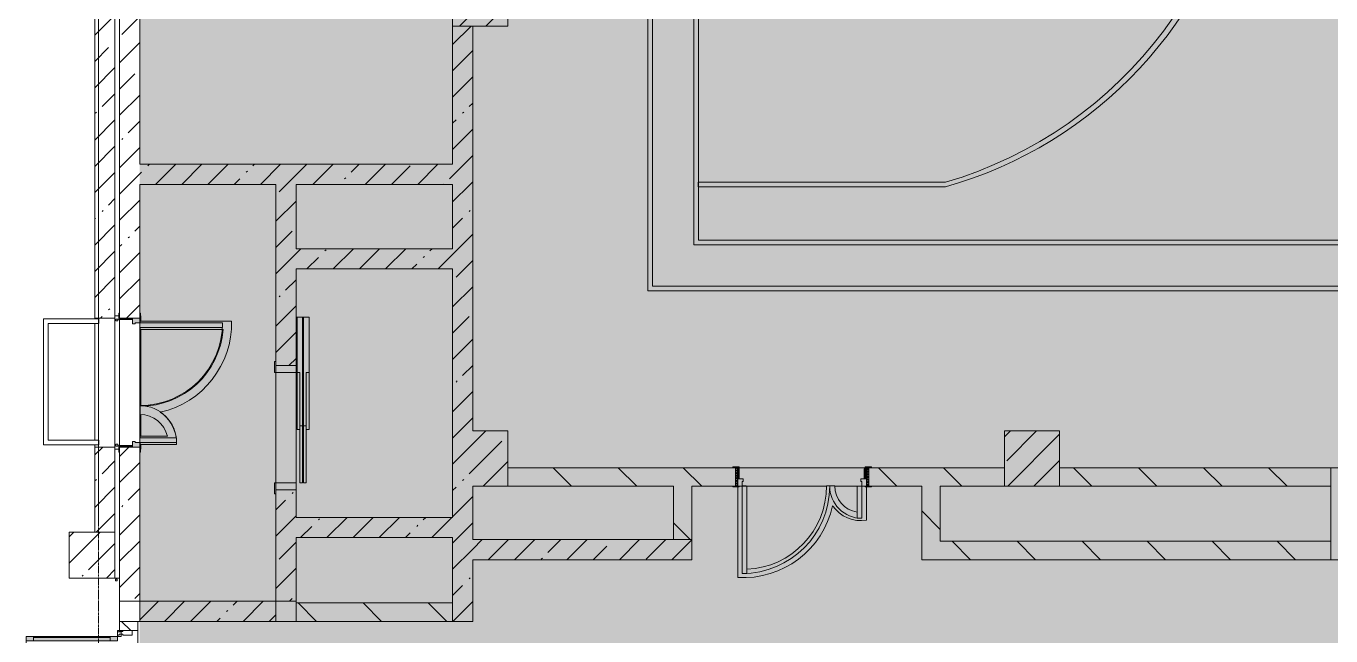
# Model space of a CAD drawing. Header units: millimetres. Extents: x 34897 to 231692, y -8553 to 29000.
# Drawn here: x 142205 to 156392, y 10072 to 16700 of the extents above; entities that cross this region are included whole.
import ezdxf

# ---------------------------------------------------------------- set-up
doc = ezdxf.new("R2010")
doc.units = ezdxf.units.MM
doc.linetypes.add('Осевая', pattern=[31.75, 6.35, -4.7625, 15.875, -4.7625])
doc.layers.add('A-DETL-GENF-2', color=7, linetype='Continuous', lineweight=9, true_color=0xc0c0c0, transparency=0.4)
for name, color, linetype, lineweight, true_color in [('A-DETL-GENF-3', 7, 'Continuous', 5, 0xe2e2e2), ('A-DETL-GENF-4', 7, 'Continuous', 5, 0xaaaaaa), ('A-DOOR-1', 7, 'Continuous', 5, 0xaaaaaa), ('A-DOOR-2', 7, 'Continuous', 5, 0xe2e2e2), ('A-DOOR-3', 7, 'Continuous', 5, 0xb7b7b7), ('A-DOOR-FRAM-1', 7, 'Continuous', 5, 0xe2e2e2), ('A-DOOR-FRAM-2', 7, 'Continuous', 5, 0xaaaaaa), ('A-DOOR-FRAM-3', 7, 'Continuous', 5, 0xb7b7b7), ('A-FLOR-1', 7, 'Continuous', 5, 0xaaaaaa), ('A-FLOR-2', 7, 'Continuous', 5, 0xb7b7b7), ('A-WALL-4', 7, 'Continuous', 9, 0x737373), ('I-WALL-5', 7, 'Continuous', 5, 0x737373), ('S-COLS-4', 7, 'Continuous', 5, 0x737373)]:
    doc.layers.add(name, color=color, linetype=linetype, lineweight=lineweight, true_color=true_color)
for name, color, linetype, lineweight in [('A-GLAZ-CWMG-2', 7, 'Continuous', 5), ('A-WALL-3', 7, 'Continuous', 5), ('I-WALL-4', 7, 'Continuous', 5), ('S-COLS-3', 7, 'Continuous', 5), ('Оси', 7, 'Continuous', 9), ('Оси-2', 7, 'Осевая', 9)]:
    doc.layers.add(name, color=color, linetype=linetype, lineweight=lineweight)
pattern_1 = [(135, (104681.5, 0), (-353.5534, -353.5534), [])]
pattern_2 = [(45, (104681.5, 0), (-285.123, 285.123), []), (45, (104966.64, 0), (-285.123, 285.123), [504.031, -100.806, 16.764, -84.042])]

# ---------------------------------------------------------------- blocks, each defined once
blk = doc.blocks.new('BSC_Колонна _Прямоугольная - 600х600-V80-2_10_2_птичка')
at = {"layer": 'S-COLS-3'}
h = blk.add_hatch(dxfattribs=at)
h.set_pattern_fill('FP_123', color=256, style=0, pattern_type=2)
h.set_pattern_definition([(45, (-42460, -17000), (-285.123, 285.123), []), (45, (-42174.88, -17000), (-285.123, 285.123), [504.031, -100.806, 16.764, -84.042])])
h.paths.add_polyline_path([(-300, -300), (300, -300), (300, 300), (-300, 300)])
at = {"layer": 'S-COLS-4'}
for p, q in [((300, 300), (-300, 300)), ((-300, 300), (-300, -300)), ((300, -300), (300, 300)), ((-300, -300), (300, -300))]:
    blk.add_line(p, q, dxfattribs=at)
blk = doc.blocks.new('110_Дверь_СКБ_2Ст - Д-6_л__ ДОО_Дв_1450x2100h_Дверь из раздевальной в коридор-V122-2_10_2_птичка')
at = {"layer": 'A-DOOR-1'}
h = blk.add_hatch(dxfattribs=at)
h.set_pattern_fill('FP_112', color=256, style=0, pattern_type=2)
h.set_pattern_definition([(135, (1576.41, 164.685), (-14.14214, -14.14214), []), (225, (1576.41, 164.685), (14.14214, -14.14214), [])])
h.paths.add_polyline_path([(737.5, 100), (712.5, 100), (712.5, -100), (737.5, -100), (737.5, 0.5)])
at = {"layer": 'A-DOOR-2'}
for points in [[(612.5, 1050), (612.5, 100), (662.5, 100), (662.5, 1050)], [(-637.5, 450), (-637.5, 100), (-587.5, 100), (-587.5, 450)]]:
    blk.add_hatch(color=256, dxfattribs=at).paths.add_polyline_path(points)
h = blk.add_hatch(color=256, dxfattribs=at)
h.paths.add_polyline_path([(-637.5, 100), (-687.5, 100), (-687.5, 20), (-627.5, 20), (-627.5, 50), (-637.5, 50)])
h.paths.add_polyline_path([(712.5, 100), (662.5, 100), (662.5, 50), (652.5, 50), (652.5, 20), (712.5, 20)])
at = {"layer": 'A-DOOR-FRAM-1'}
for points in [[(-742.5, 108), (-742.5, 100), (-672.5, 100), (-672.5, 108)], [(-672.5, 20), (-687.5, 20), (-687.5, -100), (-672.5, -100), (-672.5, 0.5)], [(767.5, 108), (697.5, 108), (697.5, 100), (767.5, 100)], [(712.5, 20), (697.5, 20), (697.5, -100), (712.5, -100), (712.5, 0.5)], [(-672.5, -100), (-742.5, -100), (-742.5, -108), (-672.5, -108)], [(767.5, -100), (697.5, -100), (697.5, -108), (767.5, -108)]]:
    blk.add_hatch(color=256, dxfattribs=at).paths.add_polyline_path(points)
at = {"layer": 'A-DOOR-FRAM-2'}
h = blk.add_hatch(dxfattribs=at)
h.set_pattern_fill('FP_113', color=256, style=0, pattern_type=2)
h.set_pattern_definition([(45, (-546.384, 164.685), (-14.1421, 14.1421), []), (135, (-546.384, 164.685), (-14.1421, -14.1421), [])])
h.paths.add_polyline_path([(-712.5, 100), (-712.5, -100), (-687.5, -100), (-687.5, 100)])
at = {"layer": 'A-DOOR-3'}
for p, q in [((662.5, 1050), (612.5, 1050)), ((612.5, 1050), (612.5, 100)), ((662.5, 100), (662.5, 1050)), ((-637.5, 450), (-637.5, 100)), ((-587.5, 450), (-637.5, 450)), ((-587.5, 100), (-587.5, 450)), ((-637.5, 100), (-587.5, 100)), ((612.5, 100), (662.5, 100))]:
    blk.add_line(p, q, dxfattribs=at)
for centre, radius, start, end in [((662.5, 100), 950, 90, 180), ((-637.5, 100), 350, 360, 90)]:
    blk.add_arc(centre, radius, start, end, dxfattribs=at)
at = {"layer": 'A-DOOR-FRAM-3'}
for p, q in [((-672.5, 108), (-742.5, 108)), ((-742.5, 108), (-742.5, 100)), ((-742.5, 100), (-672.5, 100)), ((-687.5, 100), (-712.5, 100)), ((-712.5, 100), (-712.5, -100)), ((-637.5, 100), (-687.5, 100)), ((-687.5, 100), (-687.5, 20)), ((-687.5, -100), (-687.5, 100)), ((-687.5, 20), (-627.5, 20)), ((-672.5, 20), (-687.5, 20)), ((-687.5, 20), (-687.5, -100)), ((-672.5, 100), (-672.5, 108)), ((-672.5, -100), (-672.5, 20)), ((-637.5, 50), (-637.5, 100)), ((-627.5, 50), (-637.5, 50)), ((-627.5, 20), (-627.5, 50)), ((662.5, 50), (652.5, 50)), ((652.5, 50), (652.5, 20)), ((652.5, 20), (712.5, 20)), ((662.5, 100), (662.5, 50)), ((712.5, 100), (662.5, 100)), ((767.5, 108), (697.5, 108)), ((697.5, 108), (697.5, 100)), ((697.5, 100), (767.5, 100)), ((712.5, 20), (697.5, 20)), ((697.5, 20), (697.5, -100)), ((712.5, 20), (712.5, 100)), ((737.5, 100), (712.5, 100)), ((712.5, 100), (712.5, -100)), ((712.5, -100), (712.5, 20)), ((737.5, -100), (737.5, 100)), ((767.5, 100), (767.5, 108)), ((-672.5, -100), (-742.5, -100)), ((-742.5, -100), (-742.5, -108)), ((-742.5, -108), (-672.5, -108)), ((-712.5, -100), (-687.5, -100)), ((-687.5, -100), (-672.5, -100)), ((-672.5, -108), (-672.5, -100)), ((697.5, -100), (712.5, -100)), ((767.5, -100), (697.5, -100)), ((697.5, -100), (697.5, -108)), ((697.5, -108), (767.5, -108)), ((712.5, -100), (737.5, -100)), ((767.5, -108), (767.5, -100))]:
    blk.add_line(p, q, dxfattribs=at)
blk = doc.blocks.new('110_Дверь_СКБ_2Ст - Д-2 1450x2100h_Лестничная клетка EIS60-31576737-2_10_2_птичка')
at = {"layer": 'A-DOOR-2'}
for points in [[(-587.5, 110), (-587.5, 1010), (-637.5, 1010), (-637.5, 110)], [(662.5, 510), (612.5, 510), (612.5, 110), (662.5, 110)], [(712.5, 30), (697.5, 30), (697.5, -110), (712.5, -110)]]:
    blk.add_hatch(color=256, dxfattribs=at).paths.add_polyline_path(points)
h = blk.add_hatch(color=256, dxfattribs=at)
h.paths.add_polyline_path([(712.5, 110), (662.5, 110), (662.5, 60), (652.5, 60), (652.5, 30), (712.5, 30), (712.5, 90.1)])
h.paths.add_polyline_path([(-627.5, 30), (-627.5, 60), (-637.5, 60), (-637.5, 110), (-687.5, 110), (-687.5, 30)])
at = {"layer": 'A-DOOR-FRAM-1'}
for points in [[(-672.5, 110), (-672.5, 118), (-742.5, 118), (-742.5, 110), (-697.3, 110)], [(-672.5, 30), (-687.5, 30), (-687.5, -110), (-672.5, -110)], [(767.5, 110), (767.5, 118), (697.5, 118), (697.5, 110)], [(-672.5, -110), (-742.5, -110), (-742.5, -118), (-672.5, -118)], [(767.5, -118), (767.5, -110), (697.5, -110), (697.5, -118)]]:
    blk.add_hatch(color=256, dxfattribs=at).paths.add_polyline_path(points)
at = {"layer": 'A-DOOR-3'}
for p, q in [((-637.5, 1010), (-637.5, 110)), ((-587.5, 1010), (-637.5, 1010)), ((-587.5, 110), (-587.5, 1010)), ((662.5, 510), (612.5, 510)), ((612.5, 510), (612.5, 110)), ((662.5, 110), (662.5, 510)), ((-637.5, 110), (-587.5, 110)), ((612.5, 110), (662.5, 110))]:
    blk.add_line(p, q, dxfattribs=at)
for centre, radius, start, end in [((-637.5, 110), 900, 0, 90), ((662.5, 110), 400, 90, 180)]:
    blk.add_arc(centre, radius, start, end, dxfattribs=at)
at = {"layer": 'A-DOOR-FRAM-2'}
for p, q in [((-687.5, 110), (-687.5, 30)), ((-687.5, 30), (-627.5, 30)), ((-672.5, 30), (-687.5, 30)), ((-687.5, 30), (-687.5, -110)), ((-672.5, -110), (-672.5, 30)), ((-637.5, 60), (-637.5, 110)), ((-627.5, 60), (-637.5, 60)), ((-627.5, 30), (-627.5, 60)), ((662.5, 60), (652.5, 60)), ((652.5, 60), (652.5, 30)), ((652.5, 30), (712.5, 30)), ((662.5, 110), (662.5, 60)), ((712.5, 30), (697.5, 30)), ((697.5, 30), (697.5, -110)), ((712.5, 30), (712.5, 110)), ((712.5, -110), (712.5, 30)), ((-672.5, -110), (-742.5, -110)), ((-742.5, -110), (-742.5, -118)), ((-742.5, -118), (-672.5, -118)), ((-687.5, -110), (-672.5, -110)), ((-672.5, -118), (-672.5, -110)), ((697.5, -110), (712.5, -110)), ((767.5, -110), (697.5, -110)), ((697.5, -110), (697.5, -118)), ((697.5, -118), (767.5, -118)), ((767.5, -118), (767.5, -110))]:
    blk.add_line(p, q, dxfattribs=at)
at = {"layer": 'A-DOOR-FRAM-3'}
for p, q in [((-672.5, 118), (-742.5, 118)), ((-742.5, 118), (-742.5, 110)), ((-742.5, 110), (-672.5, 110)), ((-637.5, 110), (-687.5, 110)), ((-672.5, 110), (-672.5, 118)), ((712.5, 110), (662.5, 110)), ((767.5, 118), (697.5, 118)), ((697.5, 118), (697.5, 110)), ((697.5, 110), (767.5, 110)), ((767.5, 110), (767.5, 118))]:
    blk.add_line(p, q, dxfattribs=at)
blk = doc.blocks.new('BSC_Колонна _Прямоугольная - 500х500-V169-2_10_2_птичка')
at = {"layer": 'S-COLS-3'}
h = blk.add_hatch(dxfattribs=at)
h.set_pattern_fill('FP_198', color=256, style=0, pattern_type=2)
h.set_pattern_definition([(45, (-38240, -10950), (-285.123, 285.123), []), (45, (-37954.88, -10950), (-285.123, 285.123), [504.031, -100.806, 16.764, -84.042])])
h.paths.add_polyline_path([(-250, -250), (250, -250), (250, 250), (-250, 250)])
for p, q in [((250, 250), (-250, 250)), ((-250, 250), (-250, -250)), ((250, -250), (250, 250)), ((-250, -250), (250, -250))]:
    blk.add_line(p, q, dxfattribs=at)
blk = doc.blocks.new('DOR_Дверь лифта - 1350х2050h-V174-2_10_2_птичка')
at = {"layer": 'A-DOOR-3'}
for p, q in [((-600, 125), (-720, 125)), ((-720, 125), (-720, 110)), ((-720, 110), (-600, 110)), ((-675, 110), (-675, -110)), ((-600, 110), (-675, 110)), ((-600, 110), (-600, 125)), ((600, 110), (-600, 110)), ((-600, 110), (-600, -110)), ((720, 125), (600, 125)), ((600, 125), (600, 110)), ((600, -110), (600, 110)), ((675, 110), (600, 110)), ((600, 110), (720, 110)), ((675, -110), (675, 110)), ((720, 110), (720, 125)), ((-675, -110), (-600, -110)), ((-600, -110), (600, -110)), ((-20, -120), (-20, -150)), ((600, -120), (-20, -120)), ((600, -110), (675, -110)), ((600, -150), (600, -120)), ((-600, -150), (-600, -180)), ((20, -150), (-600, -150)), ((-600, -180), (20, -180)), ((-600, -190), (-600, -220)), ((20, -190), (-600, -190)), ((-600, -220), (20, -220)), ((-20, -150), (600, -150)), ((-20, -220), (-20, -250)), ((600, -220), (-20, -220)), ((-20, -250), (600, -250)), ((20, -180), (20, -150)), ((20, -220), (20, -190)), ((600, -250), (600, -220))]:
    blk.add_line(p, q, dxfattribs=at)
at = {"layer": 'A-DOOR-FRAM-3'}
for p, q in [((600, -117), (600, -120)), ((1203, -117), (600, -117)), ((600, -120), (1200, -120)), ((1200, -120), (1200, -180)), ((1203, -183), (1203, -117)), ((1200, -180), (20, -180)), ((20, -180), (20, -183)), ((20, -183), (1203, -183)), ((1203, -187), (20, -187)), ((20, -187), (20, -190)), ((20, -190), (1200, -190)), ((600, -250), (600, -253)), ((1200, -250), (600, -250)), ((600, -253), (1203, -253)), ((1200, -190), (1200, -250)), ((1203, -253), (1203, -187))]:
    blk.add_line(p, q, dxfattribs=at)
blk = doc.blocks.new('Дверь_Витражная_остекление_ - ДВН_ДАО_Главный вход_1800 в свету 5-32258809-2_10_2_птичка')
at = {"layer": 'A-DETL-GENF-3'}
for points in [[(-947.5, -723.4), (-947.5, -20), (-992.5, -20), (-992.5, -1012.5), (-947.5, -1012.5)], [(1042.5, -1012.5), (1042.5, -20), (997.5, -20), (997.5, -1012.5)]]:
    blk.add_hatch(color=256, dxfattribs=at).paths.add_polyline_path(points)
at = {"layer": 'A-DETL-GENF-4'}
for p, q in [((-947.5, -20), (-992.5, -20)), ((-992.5, -1012.5), (-992.5, -20)), ((-947.5, -20), (-992.5, -20)), ((-992.5, -20), (-992.5, -1012.5)), ((-992.5, -100), (-947.5, -100)), ((-982.5, -932.5), (-982.5, -100)), ((-947.5, -1012.5), (-947.5, -20)), ((-947.5, -1012.5), (-947.5, -20)), ((988.5, -932.5), (988.5, -100)), ((997.5, -1012.5), (997.5, -20)), ((997.5, -20), (997.5, -1012.5)), ((1042.5, -100), (997.5, -100)), ((1032.5, -932.5), (1032.5, -100)), ((1042.5, -1012.5), (1042.5, -20)), ((1042.5, -1012.5), (1042.5, -20)), ((-992.5, -932.5), (-947.5, -932.5)), ((1042.5, -932.5), (997.5, -932.5)), ((-992.5, -1012.5), (-947.5, -1012.5)), ((-992.5, -1012.5), (-947.5, -1012.5)), ((1042.5, -1012.5), (997.5, -1012.5)), ((997.5, -1012.5), (1042.5, -1012.5))]:
    blk.add_line(p, q, dxfattribs=at)
at = {"layer": 'A-DOOR-1'}
for p, q in [((-1042.5, 20), (-992.5, 20)), ((-1042.5, -20), (-1042.5, 20)), ((-992.5, 20), (-992.5, -20)), ((992.5, 20), (1042.5, 20)), ((992.5, -20), (992.5, 20)), ((1042.5, 20), (1042.5, -20)), ((-992.5, -20), (-1042.5, -20)), ((-992.5, -1012.5), (-992.5, -20)), ((992.5, -1012.5), (992.5, -20)), ((1042.5, -20), (992.5, -20))]:
    blk.add_line(p, q, dxfattribs=at)
for centre, start, end in [((992.5, -20), 209.21115, 212.8228), ((992.5, -20), 217.57984, 270), ((-992.5, -20), 270, 286.54233)]:
    blk.add_arc(centre, 992.5, start, end, dxfattribs=at)
blk = doc.blocks.new('Прямоугольный импост - Импост структурный с накладкой - 160мм Темный-31239248-2_10_2_птичка')
at = {"layer": 'A-GLAZ-CWMG-2'}
for p, q in [((0, 17), (-50, 17)), ((-50, 17), (-50, 0)), ((-50, 0), (-40, 0)), ((-40, 0), (-40, -40)), ((-10, -40), (-10, 0)), ((-10, 0), (0, 0)), ((0, 0), (0, 17)), ((-40, -40), (-50, -40)), ((-50, -40), (-50, -140)), ((-50, -140), (0, -140)), ((0, -40), (-10, -40)), ((0, -140), (0, -40))]:
    blk.add_line(p, q, dxfattribs=at)

msp = doc.modelspace()

# ---------------------------------------------------------------- hatches: boundary and pattern name
at = {"layer": 'A-DETL-GENF-2'}
msp.add_hatch(color=256, dxfattribs=at).paths.add_polyline_path([(180522.5, -280), (180541.5, -280), (180541.5, 3300), (189541.5, 3300), (189541.5, 27350), (146591.5, 27350), (146591.5, 23778), (143441.5, 23778), (143441.5, -280), (179594.9, -280)])
at = {"layer": 'I-WALL-4'}
h = msp.add_hatch(dxfattribs=at)
h.set_pattern_fill('FP_101', color=256, style=0, pattern_type=2)
h.set_pattern_definition(pattern_2)
h.paths.add_polyline_path([(143421.7, 10450), (143441.5, 10450), (143441.5, 12125), (143221.5, 12125), (143221.5, 10450)])
h.paths.add_polyline_path([(143221.5, 13525), (143441.5, 13525), (143441.5, 21575), (143221.5, 21575), (143221.5, 13534.8)])
h.paths.add_polyline_path([(143441.5, 22975), (143441.5, 23420.3), (143221.5, 23420.3), (143221.5, 22975), (143421.7, 22975)])
h = msp.add_hatch(dxfattribs=at)
h.set_pattern_fill('FP_101', color=256, style=0, pattern_type=2)
h.set_pattern_definition(pattern_2)
h.paths.add_polyline_path([(142951.5, 11200), (143171.5, 11200), (143171.5, 12125), (142951.5, 12125), (142951.5, 11221)])
h.paths.add_polyline_path([(143171.5, 13525), (143171.5, 21575), (142951.5, 21575), (142951.5, 13525)])
h.paths.add_polyline_path([(143171.5, 22975), (143171.5, 23400), (142951.5, 23400), (142951.5, 22975)])
h = msp.add_hatch(dxfattribs=at)
h.set_pattern_fill('FP_101', color=256, style=0, pattern_type=2)
h.set_pattern_definition(pattern_2)
h.paths.add_polyline_path([(147061.5, 15200), (147061.5, 16700), (146841.5, 16700), (146841.5, 15200)])
h = msp.add_hatch(dxfattribs=at)
h.set_pattern_fill('FP_101', color=256, style=0, pattern_type=2)
h.set_pattern_definition(pattern_2)
h.paths.add_polyline_path([(147061.5, 14980), (147061.5, 15200), (143441.5, 15200), (143441.5, 14980), (146841.5, 14980)])
h = msp.add_hatch(dxfattribs=at)
h.set_pattern_fill('FP_101', color=256, style=0, pattern_type=2)
h.set_pattern_definition(pattern_2)
h.paths.add_polyline_path([(145141.5, 14280), (145141.5, 14980), (144921.5, 14980), (144921.5, 14280)])
h = msp.add_hatch(dxfattribs=at)
h.set_pattern_fill('FP_101', color=256, style=0, pattern_type=2)
h.set_pattern_definition(pattern_2)
h.paths.add_polyline_path([(147061.5, 10230), (147061.5, 11700), (146841.5, 11700), (146841.5, 10230)])
h.paths.add_polyline_path([(147061.5, 12300), (147061.5, 14980), (146841.5, 14980), (146841.5, 12300)])
h = msp.add_hatch(dxfattribs=at)
h.set_pattern_fill('FP_101', color=256, style=0, pattern_type=2)
h.set_pattern_definition(pattern_2)
h.paths.add_polyline_path([(145141.5, 10450), (145141.5, 11660), (144921.5, 11660), (144921.5, 10450)])
h.paths.add_polyline_path([(145141.5, 13010), (145141.5, 14280), (144921.5, 14280), (144921.5, 13010)])
h = msp.add_hatch(dxfattribs=at)
h.set_pattern_fill('FP_101', color=256, style=0, pattern_type=2)
h.set_pattern_definition(pattern_2)
h.paths.add_polyline_path([(146841.5, 14060), (146841.5, 14280), (145141.5, 14280), (145141.5, 14060), (146204.2, 14060)])
h = msp.add_hatch(dxfattribs=at)
h.set_pattern_fill('FP_104', color=256, style=0, pattern_type=2)
h.set_pattern_definition(pattern_1)
h.paths.add_polyline_path([(155479.4, 11700), (156391.5, 11700), (156391.5, 11900), (153441.5, 11900), (153441.5, 11700), (154551.9, 11700)])
h.paths.add_polyline_path([(147441.5, 11700), (149917.2, 11700), (149914.3, 11900), (147441.5, 11900)])
h.paths.add_polyline_path([(151367.2, 11700), (152841.5, 11700), (152841.5, 11900), (151367.2, 11900), (151367.2, 11799.5)])
h = msp.add_hatch(dxfattribs=at)
h.set_pattern_fill('FP_104', color=256, style=0, pattern_type=2)
h.set_pattern_definition(pattern_1)
h.paths.add_polyline_path([(149442.2, 11120), (149442.2, 11700), (149242.2, 11700), (149242.2, 11120)])
h = msp.add_hatch(dxfattribs=at)
h.set_pattern_fill('FP_104', color=256, style=0, pattern_type=2)
h.set_pattern_definition(pattern_1)
h.paths.add_polyline_path([(152142.2, 11100), (152142.2, 11700), (151942.2, 11700), (151942.2, 11100)])
h = msp.add_hatch(dxfattribs=at)
h.set_pattern_fill('FP_101', color=256, style=0, pattern_type=2)
h.set_pattern_definition(pattern_2)
h.paths.add_polyline_path([(146841.5, 11140), (146841.5, 11360), (145141.5, 11360), (145141.5, 11140), (146204.2, 11140)])
h = msp.add_hatch(dxfattribs=at)
h.set_pattern_fill('FP_101', color=256, style=0, pattern_type=2)
h.set_pattern_definition(pattern_2)
h.paths.add_polyline_path([(147061.5, 10900), (149442.2, 10900), (149442.2, 11120), (147061.5, 11120)])
h = msp.add_hatch(dxfattribs=at)
h.set_pattern_fill('FP_104', color=256, style=0, pattern_type=2)
h.set_pattern_definition(pattern_1)
h.paths.add_polyline_path([(165841.5, 10900), (165841.5, 11100), (164021.5, 11100), (164021.5, 10900), (164754.6, 10900)])
h.paths.add_polyline_path([(159189.5, 10900), (160181.5, 10900), (160181.5, 11100), (156591.5, 11100), (156591.5, 10900), (157334.5, 10900)])
h.paths.add_polyline_path([(161081.5, 10900), (161291.5, 10900), (161291.5, 11100), (161081.5, 11100), (161081.5, 10980)])
h.paths.add_polyline_path([(162911.5, 10900), (163121.5, 10900), (163121.5, 11100), (162911.5, 11100), (162911.5, 10980)])
h.paths.add_polyline_path([(162211.5, 10900), (162211.5, 11100), (161991.5, 11100), (161991.5, 10900)])
h.paths.add_polyline_path([(151942.2, 10900), (156391.5, 10900), (156391.5, 11100), (151942.2, 11100)])
h = msp.add_hatch(dxfattribs=at)
h.set_pattern_fill('FP_101', color=256, style=0, pattern_type=2)
h.set_pattern_definition(pattern_2)
h.paths.add_polyline_path([(144349.2, 10230), (144921.5, 10230), (144921.5, 10450), (143441.5, 10450), (143441.5, 10230)])
h = msp.add_hatch(dxfattribs=at)
h.set_pattern_fill('FP_104', color=256, style=0, pattern_type=2)
h.set_pattern_definition(pattern_1)
h.paths.add_polyline_path([(146841.5, 10230), (146841.5, 10430), (145141.5, 10430), (145141.5, 10230), (146204.2, 10230)])
h = msp.add_hatch(dxfattribs=at)
h.set_pattern_fill('FP_104', color=256, style=0, pattern_type=2)
h.set_pattern_definition(pattern_1)
h.paths.add_polyline_path([(143221.5, 7900), (143421.5, 7900), (143421.5, 8000), (143221.5, 8000)])
h.paths.add_polyline_path([(143221.5, 10130), (143421.5, 10130), (143421.5, 10230), (143221.5, 10230)])
at = {"layer": 'S-COLS-3'}
h = msp.add_hatch(dxfattribs=at)
h.set_pattern_fill('FP_101', color=256, style=0, pattern_type=2)
h.set_pattern_definition(pattern_2)
h.paths.add_polyline_path([(147061.5, 11700), (147441.5, 11700), (147441.5, 12300), (146841.5, 12300), (146841.5, 11700)])
h = msp.add_hatch(dxfattribs=at)
h.set_pattern_fill('FP_101', color=256, style=0, pattern_type=2)
h.set_pattern_definition(pattern_2)
h.paths.add_polyline_path([(153441.5, 11700), (153441.5, 12300), (152841.5, 12300), (152841.5, 11700)])

# ---------------------------------------------------------------- linework, layer by layer
at = {"layer": 'A-FLOR-1'}
for p, q in [((142994.7, 13518), (142394.7, 13518)), ((142394.7, 13518), (142394.7, 12148.2)), ((142994.7, 13468), (142994.7, 13518)), ((143213.5, 13550), (143171.5, 13550)), ((142444.7, 12198.2), (142444.7, 13468)), ((142444.7, 13468), (142994.7, 13468)), ((142394.7, 12148.2), (142994.7, 12148.2)), ((142994.7, 12198.2), (142444.7, 12198.2)), ((142994.7, 12148.2), (142994.7, 12198.2)), ((143171.5, 12100), (143213.5, 12100)), ((143221.5, 10700), (143171.5, 10700)), ((143221.5, 10230), (143221.5, 10450)), ((143441.5, 10230), (143421.7, 10230)), ((143221.5, 10120), (143221.5, 10130)), ((143221.5, 10130), (143221.5, 10120))]:
    msp.add_line(p, q, dxfattribs=at)
at = {"layer": 'A-FLOR-2'}
for p, q in [((148965.1, 24981.3), (148965.1, 13824.4)), ((149015.1, 13874.4), (149015.1, 24931.3)), ((149465.1, 24481.3), (149465.1, 14324.4)), ((149515.1, 14374.4), (149515.1, 24431.3)), ((152201.2, 15002.8), (149511.5, 15002.8)), ((149511.5, 15002.8), (149511.5, 14952.8)), ((149511.5, 14952.8), (152201.2, 14952.8)), ((159118.3, 14374.4), (149515.1, 14374.4)), ((149465.1, 14324.4), (168821.5, 14324.4)), ((148965.1, 13824.4), (169321.5, 13824.4)), ((169271.5, 13874.4), (149015.1, 13874.4)), ((144439.7, 13493.1), (143444.9, 13493.1)), ((143444.9, 13493.1), (143444.9, 13475)), ((143451.5, 13492.5), (143451.5, 13550)), ((143444.9, 13425), (143444.9, 13403.1)), ((143444.9, 13403.1), (144347.2, 13403.1)), ((143451.5, 12568.5), (143451.5, 13403.1)), ((143444.9, 12568.1), (143444.9, 12478.1)), ((143451.5, 12242), (143451.5, 12477.5)), ((143742, 12242), (143444.9, 12242)), ((143444.9, 12242), (143444.9, 12225)), ((143444.9, 12175), (143444.9, 12152)), ((143444.9, 12152), (143839.3, 12152)), ((143451.5, 12100), (143451.5, 12152)), ((151317.2, 11780), (151317.2, 11889.6)), ((151317.2, 11889.6), (151327.2, 11889.6)), ((149942.2, 11692), (149942.2, 10706.8)), ((150032.2, 11703), (149992.2, 11703)), ((150997.2, 11703), (150907.2, 11703)), ((151342.2, 11329.8), (151342.2, 11692)), ((145141.5, 10230), (144921.5, 10230))]:
    msp.add_line(p, q, dxfattribs=at)
for centre, radius, start, end in [((150917, 19382.8), 4564.4, 286.34112, 73.65888), ((150946.5, 19382.8), 4604.2, 285.81331, 348.1026), ((143444.9, 13473.1), 995, 282.67054, 1.1511), ((143444.9, 13473.1), 905, 270, 355.56313), ((143444.9, 12173.1), 395, 7.55422, 56.45952), ((143444.9, 12173.1), 305, 13.0427, 90), ((143444.9, 12173.1), 395, 356.92799, 0.27403), ((150002.2, 11700), 905, 272.53584, 0.18993), ((151282.2, 11700), 285, 179.39688, 261.89794), ((150002.2, 11700), 995, 266.54288, 347.60213), ((151282.2, 11700), 375, 214.72707, 279.2069)]:
    msp.add_arc(centre, radius, start, end, dxfattribs=at)
at = {"layer": 'A-WALL-3'}
for p, q in [((143201.5, 13515), (143181.5, 13515)), ((143181.5, 13515), (143181.5, 13495)), ((143181.5, 13495), (143201.5, 13495)), ((143201.5, 13495), (143201.5, 13515)), ((143181.5, 12155), (143181.5, 12135)), ((143201.5, 12155), (143181.5, 12155)), ((143181.5, 12135), (143201.5, 12135)), ((143201.5, 12135), (143201.5, 12155)), ((143176, 10689), (143176, 10669)), ((143196, 10689), (143176, 10689)), ((143176, 10669), (143196, 10669)), ((143196, 10669), (143196, 10689))]:
    msp.add_line(p, q, dxfattribs=at)
at = {"layer": 'A-WALL-4'}
for p, q in [((149242.2, 11120), (149442.2, 11120)), ((156391.5, 11100), (156391.5, 10900)), ((146841.5, 10230), (146841.5, 10430))]:
    msp.add_line(p, q, dxfattribs=at)
at = {"layer": 'I-WALL-4'}
for p, q in [((142951.5, 21584.5), (142951.5, 13518)), ((143171.5, 11200), (143171.5, 21584.5)), ((143221.5, 21520), (143221.5, 13580)), ((142951.5, 13525), (143171.5, 13525)), ((143221.5, 12140), (143221.5, 13510)), ((142951.5, 12198.2), (142951.5, 13468)), ((142951.5, 12148.2), (142951.5, 11200)), ((143171.5, 12125), (142951.5, 12125)), ((143221.5, 12070), (143221.5, 10450)), ((143221.5, 10450), (143441.5, 10450)), ((143421.5, 10230), (143221.5, 10230)), ((143221.5, 10230), (143221.5, 10130)), ((143421.5, 10230), (143421.5, 7900)), ((143221.5, 10130), (143421.5, 10130))]:
    msp.add_line(p, q, dxfattribs=at)
at = {"layer": 'I-WALL-5'}
for p, q in [((143441.5, 15200), (143441.5, 21520)), ((146841.5, 16700), (146841.5, 15200)), ((147061.5, 12300), (147061.5, 16700)), ((146841.5, 15200), (143441.5, 15200)), ((143441.5, 13580), (143441.5, 14980)), ((143441.5, 14980), (144921.5, 14980)), ((144921.5, 14980), (144921.5, 13010)), ((145141.5, 14980), (146841.5, 14980)), ((145141.5, 14280), (145141.5, 14980)), ((146841.5, 14980), (146841.5, 14280)), ((146841.5, 14280), (145141.5, 14280)), ((145141.5, 13010), (145141.5, 14060)), ((145141.5, 14060), (146841.5, 14060)), ((146841.5, 14060), (146841.5, 12300)), ((143441.5, 13425), (143441.5, 12225)), ((144921.5, 13010), (145141.5, 13010)), ((143441.5, 12070), (143441.5, 10230)), ((149887.2, 11900), (147441.5, 11900)), ((147441.5, 11900), (147441.5, 11700)), ((149957.2, 11900), (151327.2, 11900)), ((152841.5, 11900), (151397.2, 11900)), ((152841.5, 11700), (152841.5, 11900)), ((158841.5, 11900), (153441.5, 11900)), ((153441.5, 11900), (153441.5, 11700)), ((156391.5, 11900), (156391.5, 11100)), ((144921.5, 11660), (144921.5, 10230)), ((145141.5, 11660), (144921.5, 11660)), ((145141.5, 11360), (145141.5, 11660)), ((146841.5, 11700), (146841.5, 11360)), ((147061.5, 11120), (147061.5, 11700)), ((147441.5, 11700), (149242.2, 11700)), ((149242.2, 11700), (149242.2, 11120)), ((149442.2, 11700), (149887.2, 11700)), ((149442.2, 10900), (149442.2, 11700)), ((150907.1, 11700), (150042.2, 11700)), ((151242.2, 11700), (150997.5, 11700)), ((151397.2, 11700), (151942.2, 11700)), ((151942.2, 11700), (151942.2, 10900)), ((152142.2, 11700), (152841.5, 11700)), ((152142.2, 11100), (152142.2, 11700)), ((153441.5, 11700), (156391.5, 11700)), ((146841.5, 11360), (145141.5, 11360)), ((145141.5, 10230), (145141.5, 11140)), ((145141.5, 11140), (146841.5, 11140)), ((146841.5, 11140), (146841.5, 10430)), ((149242.2, 11120), (147061.5, 11120)), ((156391.5, 11100), (152142.2, 11100)), ((147061.5, 10900), (149442.2, 10900)), ((147061.5, 10230), (147061.5, 10900)), ((151942.2, 10900), (160381.5, 10900)), ((145141.5, 10450), (143441.5, 10450)), ((146841.5, 10430), (145141.5, 10430)), ((143441.5, 10230), (144921.5, 10230)), ((144921.5, 10230), (147061.5, 10230))]:
    msp.add_line(p, q, dxfattribs=at)
at = {"layer": 'S-COLS-4'}
for p, q in [((146841.5, 12300), (146841.5, 11700)), ((147441.5, 12300), (147061.5, 12300)), ((147441.5, 11700), (147441.5, 12300)), ((153441.5, 12300), (152841.5, 12300)), ((152841.5, 12300), (152841.5, 11900)), ((153441.5, 11900), (153441.5, 12300)), ((152841.5, 11900), (152841.5, 11700)), ((153441.5, 11700), (153441.5, 11900)), ((147061.5, 11700), (147441.5, 11700)), ((152841.5, 11700), (153441.5, 11700))]:
    msp.add_line(p, q, dxfattribs=at)
at = {"layer": 'Оси'}
msp.add_line((142991.5, 11277.7), (142991.5, 23777.7), dxfattribs=at)
at = {"layer": 'Оси-2'}
msp.add_line((142991.5, 7947.2), (142991.5, 11277.7), dxfattribs=at)

# ---------------------------------------------------------------- block references
at = {"layer": 'A-DOOR-1', "rotation": 269.9999999999999}
msp.add_blockref('Дверь_Витражная_остекление_ - ДВН_ДАО_Главный вход_1800 в свету 5-32258809-2_10_2_птичка', (143217.5, 9072.5), dxfattribs=at)
at = {"layer": 'A-DOOR-3'}
for name, p, rotation in [('110_Дверь_СКБ_2Ст - Д-2 1450x2100h_Лестничная клетка EIS60-31576737-2_10_2_птичка', (143331.5, 12837.5), 269.9999999999999), ('DOR_Дверь лифта - 1350х2050h-V174-2_10_2_птичка', (145031.5, 12335), 90), ('110_Дверь_СКБ_2Ст - Д-6_л__ ДОО_Дв_1450x2100h_Дверь из раздевальной в коридор-V122-2_10_2_птичка', (150654.7, 11800), 180)]:
    msp.add_blockref(name, p, dxfattribs=dict(at, rotation=rotation))
at = {"layer": 'A-GLAZ-CWMG-2', "rotation": 89.99999999999993}
msp.add_blockref('Прямоугольный импост - Импост структурный с накладкой - 160мм Темный-31239248-2_10_2_птичка', (143217.5, 10130), dxfattribs=at)
at = {"layer": 'S-COLS-3'}
msp.add_blockref('BSC_Колонна _Прямоугольная - 500х500-V169-2_10_2_птичка', (142921.5, 10950), dxfattribs=at)
at = {"layer": 'S-COLS-4'}
msp.add_blockref('BSC_Колонна _Прямоугольная - 600х600-V80-2_10_2_птичка', (147141.5, 17000), dxfattribs=at)

doc.saveas('drawing.dxf')
